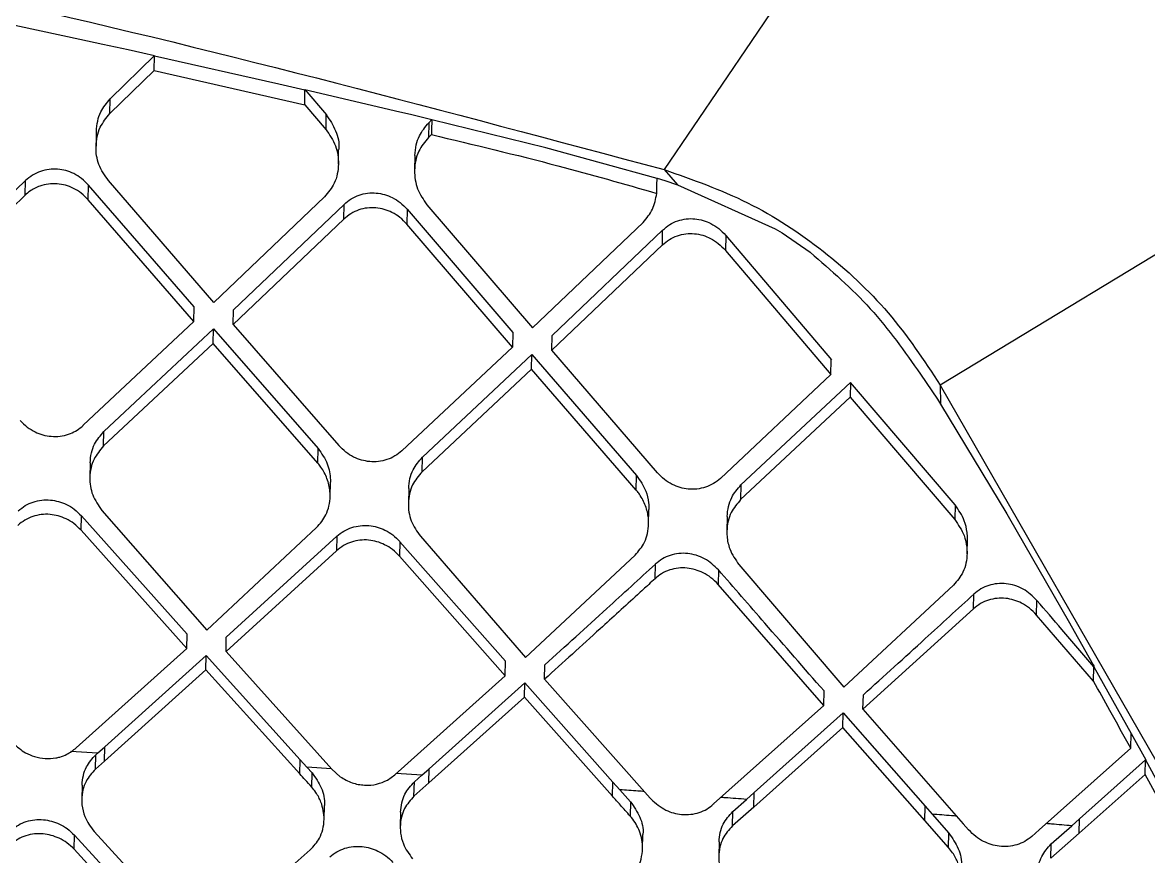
# Model space of a CAD drawing. Extents: x 939 to 1039, y 781 to 934.
# Drawn here: x 966.929 to 968.189, y 882.303 to 883.237 of the extents above; entities that cross this region are included whole.
import ezdxf

# ---------------------------------------------------------------- set-up
doc = ezdxf.new("R2010")
doc.units = 0
doc.header["$MEASUREMENT"] = 0
doc.layers.add('1', color=4, linetype='Continuous')

# ---------------------------------------------------------------- blocks, each defined once
blk = doc.blocks.new('Envoy')
at = {"layer": '1', "color": 3, "linetype": 'Continuous', "lineweight": 25}
for p, q in [((28.2471, 84.0635), (28.3391, 84.0439)), ((28.3391, 84.0439), (28.3648, 84.0384)), ((28.3648, 84.0384), (28.3932, 84.0322)), ((28.373, 83.977), (28.4228, 84.0255)), ((28.3932, 84.0322), (28.4094, 84.0286)), ((28.4094, 84.0286), (28.4228, 84.0257)), ((28.4223, 84.0087), (28.4226, 84.0253)), ((28.4228, 84.0253), (28.5619, 83.9939)), ((28.3726, 83.9605), (28.4223, 84.0087)), ((28.4223, 84.0087), (28.5907, 83.9705)), ((28.5619, 83.9939), (28.5908, 83.9873)), ((28.5907, 83.9705), (28.591, 83.9872)), ((28.5908, 83.9875), (28.615, 83.9591)), ((28.5909, 83.9876), (28.697, 83.9626)), ((28.3726, 83.9605), (28.373, 83.977)), ((28.5907, 83.9705), (28.6146, 83.9425)), ((28.697, 83.9626), (28.7089, 83.9598)), ((28.6146, 83.9425), (28.6149, 83.9591)), ((28.7089, 83.9598), (28.733, 83.954)), ((28.7295, 83.9503), (28.7291, 83.9337)), ((28.7331, 83.9538), (28.7295, 83.9503)), ((28.8604, 83.9223), (28.733, 83.9536)), ((28.3575, 83.9405), (28.3572, 83.924)), ((28.985, 83.888), (28.8604, 83.9224)), ((28.6284, 83.9038), (28.6287, 83.9203)), ((28.714, 83.9137), (28.7137, 83.8971)), ((28.993, 83.8978), (29.0077, 83.8809)), ((28.2783, 83.8856), (28.1545, 83.7674)), ((28.2779, 83.8691), (28.2783, 83.8855)), ((28.4892, 83.7492), (28.371, 83.8856)), ((28.9851, 83.8884), (28.9937, 83.8856)), ((28.9937, 83.8856), (29.0077, 83.8809)), ((28.3485, 83.864), (28.3489, 83.8804)), ((28.4671, 83.7443), (28.3489, 83.8805)), ((29.0077, 83.8809), (29.1172, 83.8317)), ((28.2779, 83.8691), (28.1541, 83.7511)), ((28.4667, 83.7279), (28.3485, 83.864)), ((28.6129, 83.8673), (28.4892, 83.7492)), ((28.511, 83.7409), (28.6348, 83.8589)), ((28.6344, 83.8424), (28.6348, 83.8589)), ((28.7054, 83.8533), (28.705, 83.8368)), ((28.7054, 83.8534), (28.8235, 83.7157)), ((28.7275, 83.8584), (28.8456, 83.7206)), ((28.6344, 83.8424), (28.5107, 83.7245)), ((28.8232, 83.6993), (28.705, 83.8368)), ((28.8457, 83.7206), (28.9694, 83.8388)), ((28.8675, 83.7121), (28.9912, 83.8301)), ((28.9909, 83.8135), (28.9912, 83.8301)), ((29.0618, 83.8242), (29.0615, 83.8075)), ((29.0618, 83.8242), (29.18, 83.685)), ((29.1172, 83.8317), (29.1249, 83.827)), ((29.1249, 83.827), (29.1564, 83.8053)), ((28.8671, 83.6956), (28.9909, 83.8135)), ((29.0615, 83.8075), (29.1796, 83.6684)), ((28.4667, 83.7279), (28.4671, 83.7443)), ((28.5106, 83.7245), (28.511, 83.7409)), ((28.343, 83.6117), (28.4667, 83.7279)), ((28.5107, 83.7245), (28.6289, 83.589)), ((28.366, 83.6047), (28.4885, 83.7197)), ((28.4882, 83.7033), (28.4885, 83.7196)), ((28.4885, 83.7197), (28.6056, 83.5857)), ((28.8235, 83.7157), (28.8232, 83.6993)), ((28.8671, 83.6956), (28.8675, 83.7121)), ((28.4882, 83.7033), (28.3657, 83.5885)), ((28.6053, 83.5694), (28.4882, 83.7033)), ((28.8232, 83.6993), (28.6995, 83.5832)), ((28.9853, 83.5586), (28.8671, 83.6956)), ((28.7225, 83.576), (28.845, 83.6908)), ((28.8446, 83.6744), (28.845, 83.6908)), ((28.845, 83.6908), (28.962, 83.5554)), ((29.1796, 83.6684), (29.1799, 83.685)), ((28.8446, 83.6744), (28.7221, 83.5597)), ((28.9617, 83.539), (28.8446, 83.6744)), ((29.1796, 83.6684), (29.0559, 83.5523)), ((29.0789, 83.5449), (29.2014, 83.6597)), ((29.2014, 83.6597), (29.201, 83.6432)), ((29.3184, 83.5226), (29.2014, 83.6597)), ((29.2799, 83.6689), (29.2986, 83.6408)), ((29.3019, 83.6568), (29.3023, 83.6353)), ((29.3019, 83.6567), (29.5919, 83.1512)), ((29.201, 83.6432), (29.0785, 83.5285)), ((29.201, 83.6432), (29.3181, 83.5061)), ((29.2986, 83.6408), (29.3022, 83.6353)), ((29.3023, 83.6353), (29.3765, 83.5124)), ((28.3657, 83.5885), (28.366, 83.6047)), ((28.6053, 83.5694), (28.6056, 83.5857)), ((28.3506, 83.5696), (28.3502, 83.5533)), ((28.7221, 83.5597), (28.7225, 83.576)), ((28.6191, 83.5319), (28.6194, 83.5481)), ((28.9617, 83.539), (28.962, 83.5554)), ((29.0789, 83.5449), (29.0785, 83.5285)), ((28.7071, 83.5408), (28.7067, 83.5245)), ((29.3184, 83.5226), (29.3181, 83.5061)), ((28.3404, 83.4943), (28.3408, 83.5104)), ((28.3408, 83.5104), (28.4591, 83.378)), ((28.3638, 83.5164), (28.4812, 83.3823)), ((28.9755, 83.5011), (28.9759, 83.5174)), ((29.0635, 83.5095), (29.0631, 83.4932)), ((29.3765, 83.5124), (29.3793, 83.5075)), ((29.3793, 83.5075), (29.445, 83.3933)), ((28.4587, 83.3619), (28.3404, 83.4942)), ((28.4812, 83.3823), (28.604, 83.4971)), ((28.503, 83.3744), (28.6266, 83.4874)), ((28.6266, 83.4874), (28.6263, 83.4712)), ((28.6972, 83.4814), (28.6969, 83.4652)), ((28.6972, 83.4814), (28.8155, 83.3476)), ((28.7202, 83.4874), (28.8376, 83.3518)), ((29.3319, 83.4679), (29.3322, 83.4843)), ((28.6263, 83.4712), (28.5027, 83.3583)), ((28.6969, 83.4652), (28.8151, 83.3314)), ((28.8376, 83.3518), (28.9604, 83.4663)), ((28.9827, 83.44), (28.9831, 83.4563)), ((29.0536, 83.4498), (29.0533, 83.4336)), ((29.0766, 83.4557), (29.1939, 83.3184)), ((29.1715, 83.2981), (29.0533, 83.4336)), ((29.3168, 83.4329), (29.194, 83.3184)), ((29.3391, 83.4063), (29.3394, 83.4227)), ((29.3391, 83.4063), (29.2154, 83.2938)), ((29.4096, 83.3993), (29.41, 83.4157)), ((29.4733, 83.3252), (29.4096, 83.3993)), ((29.445, 83.3933), (29.4681, 83.3521)), ((28.4587, 83.3619), (28.4591, 83.378)), ((28.5027, 83.3583), (28.503, 83.3744)), ((28.3351, 83.2505), (28.4587, 83.3619)), ((28.5027, 83.3583), (28.6209, 83.2267)), ((28.367, 83.2519), (28.4805, 83.3541)), ((28.4802, 83.338), (28.4806, 83.3541)), ((28.4805, 83.3541), (28.5856, 83.2374)), ((28.8151, 83.3314), (28.8155, 83.3476)), ((28.8591, 83.3275), (28.8594, 83.3436)), ((29.4681, 83.3521), (29.473, 83.3435)), ((29.473, 83.3435), (29.474, 83.3417)), ((28.4802, 83.338), (28.3667, 83.2359)), ((28.5852, 83.2214), (28.4802, 83.338)), ((28.6915, 83.2205), (28.8151, 83.3314)), ((29.4733, 83.3252), (29.4737, 83.3415)), ((29.4737, 83.3415), (29.5153, 83.2667)), ((28.7299, 83.2273), (28.837, 83.3233)), ((28.8366, 83.3072), (28.837, 83.3233)), ((28.837, 83.3233), (28.9355, 83.2124)), ((28.8591, 83.3275), (28.9773, 83.1943)), ((28.8366, 83.3072), (28.7296, 83.2113)), ((28.9352, 83.1964), (28.8366, 83.3072)), ((29.1715, 83.2981), (29.1718, 83.3143)), ((29.2154, 83.2938), (29.2158, 83.31)), ((29.0483, 83.1878), (29.1715, 83.2981)), ((29.2154, 83.2938), (29.3276, 83.1657)), ((29.0935, 83.2005), (29.1933, 83.2898)), ((29.193, 83.2736), (29.1933, 83.2898)), ((29.1933, 83.2898), (29.2849, 83.1854)), ((29.193, 83.2736), (29.0932, 83.1844)), ((29.2846, 83.1692), (29.193, 83.2736)), ((29.515, 83.2504), (29.5153, 83.2667)), ((29.5156, 83.2668), (29.5318, 83.2374)), ((28.359, 83.2447), (28.3292, 83.2466)), ((28.3566, 83.2269), (28.3569, 83.2429)), ((28.3569, 83.2429), (28.359, 83.2447)), ((28.359, 83.2447), (28.367, 83.2519)), ((28.3667, 83.2359), (28.367, 83.2519)), ((29.4124, 83.1587), (29.515, 83.2504)), ((28.3667, 83.2359), (28.3566, 83.2269)), ((28.5852, 83.2214), (28.5856, 83.2374)), ((28.5856, 83.2374), (28.5931, 83.229)), ((29.4577, 83.1712), (29.5317, 83.2373)), ((29.5312, 83.2208), (29.5315, 83.2371)), ((29.5315, 83.2372), (29.5475, 83.2079)), ((28.5931, 83.229), (28.5989, 83.2227)), ((28.6206, 83.2271), (28.5931, 83.229)), ((28.5985, 83.2067), (28.5989, 83.2227)), ((28.6209, 83.2267), (28.6305, 83.2183)), ((28.6832, 83.2146), (28.6915, 83.2205)), ((28.7217, 83.22), (28.6932, 83.222)), ((28.7134, 83.2126), (28.7217, 83.22)), ((28.7217, 83.22), (28.7299, 83.2273)), ((28.7296, 83.2113), (28.7299, 83.2274)), ((29.5312, 83.2208), (29.4573, 83.155)), ((29.5723, 83.1452), (29.5312, 83.2208)), ((28.3416, 83.209), (28.3412, 83.1931)), ((28.713, 83.1966), (28.7134, 83.2126)), ((28.7296, 83.2113), (28.713, 83.1966)), ((28.9352, 83.1964), (28.9356, 83.2124)), ((28.9355, 83.2124), (28.9433, 83.2038)), ((28.9433, 83.2038), (28.9552, 83.1903)), ((28.9773, 83.1943), (28.9783, 83.1932)), ((29.0697, 83.1793), (29.085, 83.1929)), ((29.0851, 83.1929), (29.0935, 83.2005)), ((29.0932, 83.1844), (29.0935, 83.2005)), ((28.6124, 83.1703), (28.6127, 83.1863)), ((28.9552, 83.1903), (28.9549, 83.1743)), ((29.0932, 83.1844), (29.0694, 83.1633)), ((29.0694, 83.1633), (29.0697, 83.1793)), ((29.2846, 83.1692), (29.2849, 83.1854)), ((29.2849, 83.1854), (29.2928, 83.1764)), ((28.698, 83.1787), (28.6976, 83.1627)), ((29.3112, 83.139), (29.2846, 83.1692)), ((29.2928, 83.1764), (29.3116, 83.1551)), ((29.449, 83.1634), (29.4577, 83.1712)), ((29.4573, 83.155), (29.4577, 83.1712)), ((28.3551, 83.157), (28.4734, 83.0279)), ((28.9687, 83.1376), (28.9691, 83.1536)), ((29.3112, 83.139), (29.3116, 83.1551)), ((29.3336, 83.1588), (29.3276, 83.1657)), ((29.4042, 83.1515), (29.4124, 83.1588)), ((29.4573, 83.155), (29.4257, 83.127)), ((29.426, 83.1431), (29.449, 83.1634)), ((28.3326, 83.1371), (28.333, 83.153)), ((28.333, 83.153), (28.4513, 83.0241)), ((29.0543, 83.1454), (29.054, 83.1293)), ((29.4257, 83.127), (29.426, 83.1431)), ((28.451, 83.0083), (28.3326, 83.1371)), ((28.4734, 83.0279), (28.597, 83.1365))]:
    blk.add_line(p, q, dxfattribs=at)
at = {"layer": '1', "color": 3, "linetype": 'Continuous', "lineweight": 25, "flags": 128}
for points in [[(29.4352, 84.5508), (29.2849, 84.3288), (29.1876, 84.1851), (29.0903, 84.0414), (28.993, 83.8978)], [(29.9618, 84.0568), (29.6319, 83.8567), (29.3019, 83.6567)], [(28.9846, 83.8713), (28.9848, 83.8807), (28.985, 83.888)]]:
    blk.add_lwpolyline(points, dxfattribs=at)
at = {"layer": '1', "color": 3, "linetype": 'Continuous', "lineweight": 25}
for points, knots in [([(29.4352, 84.5508), (29.4932, 84.5287), (29.6094, 84.4843), (29.7575, 84.3684), (29.881, 84.226), (29.9348, 84.1134), (29.9618, 84.0568)], [0, 0, 0, 0, 0.248317, 0.497925, 0.747765, 1, 1, 1, 1]), ([(22.9993, 84.0346), (23.2461, 84.0889), (23.7395, 84.1976), (24.4909, 84.3013), (25.2469, 84.3603), (26.0054, 84.3685), (26.7627, 84.3254), (27.5151, 84.2317), (28.2609, 84.0938), (28.749, 83.9631), (28.993, 83.8978)], [0, 0, 0, 0, 0.125001, 0.250001, 0.375003, 0.499997, 0.624991, 0.749994, 0.874997, 1, 1, 1, 1]), ([(28.3576, 83.9405), (28.3579, 83.9445), (28.3585, 83.952), (28.363, 83.9649), (28.3692, 83.9724), (28.373, 83.977)], [0, 0, 0, 0, 0.292547, 0.559727, 1, 1, 1, 1]), ([(28.371, 83.8856), (28.367, 83.8914), (28.359, 83.9029), (28.356, 83.9243), (28.36, 83.945), (28.3687, 83.9556), (28.3726, 83.9605)], [0, 0, 0, 0, 0.251054, 0.501732, 0.772391, 1, 1, 1, 1]), ([(28.6149, 83.9591), (28.6188, 83.9534), (28.6265, 83.9418), (28.6296, 83.9274), (28.6287, 83.9205), (28.6287, 83.9204)], [0, 0, 0, 0, 0.489363, 0.992446, 1, 1, 1, 1]), ([(28.7141, 83.9137), (28.7144, 83.9177), (28.715, 83.9252), (28.7195, 83.9382), (28.7256, 83.9457), (28.7295, 83.9504)], [0, 0, 0, 0, 0.291079, 0.558073, 1, 1, 1, 1]), ([(28.7329, 83.9536), (28.7328, 83.9505), (28.7327, 83.945), (28.7325, 83.9394), (28.7325, 83.937)], [0, 0, 0, 0, 0.55999, 1, 1, 1, 1]), ([(28.6146, 83.9425), (28.6186, 83.9367), (28.6265, 83.925), (28.6296, 83.9036), (28.6257, 83.8828), (28.617, 83.8722), (28.6129, 83.8674)], [0, 0, 0, 0, 0.25144, 0.502154, 0.770304, 1, 1, 1, 1]), ([(28.7325, 83.937), (28.7319, 83.9364), (28.7307, 83.9353), (28.7296, 83.9342), (28.7291, 83.9337)], [0, 0, 0, 0, 0.5598505, 1, 1, 1, 1]), ([(28.7325, 83.937), (28.7797, 83.9258), (28.8643, 83.9057), (28.9478, 83.8819), (28.9846, 83.8713)], [0, 0, 0, 0, 0.559002, 1, 1, 1, 1]), ([(28.7291, 83.9337), (28.7251, 83.9288), (28.7164, 83.9182), (28.7125, 83.8974), (28.7156, 83.8759), (28.7235, 83.8642), (28.7275, 83.8584)], [0, 0, 0, 0, 0.227849, 0.49793, 0.749637, 1, 1, 1, 1]), ([(28.3489, 83.8805), (28.3463, 83.8831), (28.3414, 83.8881), (28.33, 83.8951), (28.3173, 83.8988), (28.3045, 83.8985), (28.2949, 83.8962), (28.2859, 83.892), (28.2808, 83.8877), (28.2782, 83.8856)], [0, 0, 0, 0, 0.137116, 0.2662, 0.50106, 0.622177, 0.745123, 0.870822, 1, 1, 1, 1]), ([(28.993, 83.8978), (29.0247, 83.8867), (29.0881, 83.8644), (29.1726, 83.8086), (29.2466, 83.7399), (29.2835, 83.6845), (29.3019, 83.6567)], [0, 0, 0, 0, 0.249977, 0.49997, 0.749981, 1, 1, 1, 1]), ([(28.3485, 83.864), (28.346, 83.8666), (28.3411, 83.8716), (28.3296, 83.8787), (28.3168, 83.8824), (28.3038, 83.882), (28.2933, 83.8794), (28.2843, 83.8751), (28.2795, 83.8706), (28.2779, 83.8691)], [0, 0, 0, 0, 0.137176, 0.266374, 0.50171, 0.625837, 0.750412, 0.914054, 1, 1, 1, 1]), ([(28.6348, 83.8589), (28.6373, 83.8611), (28.6424, 83.8654), (28.6514, 83.8695), (28.661, 83.8718), (28.6738, 83.872), (28.6865, 83.8683), (28.6979, 83.8611), (28.7028, 83.856), (28.7054, 83.8534)], [0, 0, 0, 0, 0.128785, 0.254124, 0.376822, 0.497994, 0.732878, 0.862293, 1, 1, 1, 1]), ([(28.9694, 83.8388), (28.9734, 83.8435), (28.9814, 83.853), (28.9835, 83.8652), (28.9846, 83.8713)], [0, 0, 0, 0, 0.495278, 1, 1, 1, 1]), ([(28.705, 83.8368), (28.7025, 83.8394), (28.6976, 83.8446), (28.6861, 83.8517), (28.6734, 83.8555), (28.6606, 83.8552), (28.6511, 83.853), (28.642, 83.8488), (28.637, 83.8445), (28.6344, 83.8424)], [0, 0, 0, 0, 0.13779, 0.267252, 0.501969, 0.622872, 0.745753, 0.871198, 1, 1, 1, 1]), ([(28.9912, 83.8301), (28.9938, 83.8323), (28.9988, 83.8366), (29.0079, 83.8408), (29.0175, 83.843), (29.0303, 83.8431), (29.043, 83.8393), (29.0544, 83.832), (29.0593, 83.8269), (29.0618, 83.8242)], [0, 0, 0, 0, 0.128686, 0.253977, 0.376746, 0.49823, 0.732466, 0.861948, 1, 1, 1, 1]), ([(28.9909, 83.8135), (28.9934, 83.8157), (28.9985, 83.82), (29.0075, 83.8241), (29.0171, 83.8263), (29.0299, 83.8265), (29.0426, 83.8226), (29.054, 83.8154), (29.0589, 83.8102), (29.0615, 83.8076)], [0, 0, 0, 0, 0.128504, 0.253718, 0.376577, 0.497618, 0.731896, 0.8616, 1, 1, 1, 1]), ([(29.1564, 83.8053), (29.1797, 83.785), (29.2265, 83.7444), (29.2621, 83.6941), (29.2799, 83.6689)], [0, 0, 0, 0, 0.4981508, 1, 1, 1, 1]), ([(28.2724, 83.617), (28.2749, 83.6145), (28.2798, 83.6095), (28.2913, 83.6026), (28.3041, 83.5989), (28.317, 83.5992), (28.329, 83.6019), (28.3374, 83.6069), (28.3424, 83.6109), (28.3429, 83.6116), (28.343, 83.6117)], [0, 0, 0, 0, 0.136384, 0.265252, 0.500908, 0.626329, 0.750798, 0.967943, 0.996399, 1, 1, 1, 1]), ([(28.3506, 83.5695), (28.3509, 83.5733), (28.3516, 83.5806), (28.356, 83.5931), (28.3622, 83.6002), (28.366, 83.6047)], [0, 0, 0, 0, 0.290463, 0.554489, 1, 1, 1, 1]), ([(28.3657, 83.5885), (28.3617, 83.5838), (28.3554, 83.5765), (28.3512, 83.564), (28.3495, 83.5505), (28.3521, 83.5332), (28.3599, 83.522), (28.3638, 83.5164)], [0, 0, 0, 0, 0.230354, 0.360098, 0.499508, 0.750098, 1, 1, 1, 1]), ([(28.6056, 83.5857), (28.6096, 83.5801), (28.6172, 83.5695), (28.6192, 83.556), (28.6195, 83.5491), (28.6194, 83.5483), (28.6194, 83.5481)], [0, 0, 0, 0, 0.490756, 0.935994, 0.987021, 1, 1, 1, 1]), ([(28.6995, 83.5832), (28.6969, 83.5811), (28.6919, 83.577), (28.6829, 83.573), (28.6733, 83.5708), (28.6605, 83.5707), (28.6477, 83.5744), (28.6363, 83.5814), (28.6314, 83.5865), (28.6289, 83.589)], [0, 0, 0, 0, 0.127044, 0.252093, 0.375862, 0.499107, 0.733915, 0.862998, 1, 1, 1, 1]), ([(28.604, 83.4971), (28.6079, 83.5017), (28.6141, 83.5089), (28.6182, 83.5215), (28.6191, 83.5287), (28.6191, 83.5325), (28.6191, 83.5326), (28.6191, 83.5331), (28.6191, 83.5348), (28.6188, 83.5413), (28.6163, 83.5521), (28.6108, 83.5624), (28.6067, 83.5679), (28.6054, 83.5693), (28.6053, 83.5694)], [0, 0, 0, 0, 0.2243, 0.355088, 0.498285, 0.498818, 0.499824, 0.503255, 0.515764, 0.563437, 0.748853, 0.929385, 0.992671, 1, 1, 1, 1]), ([(28.7071, 83.5408), (28.7074, 83.5446), (28.708, 83.5518), (28.7124, 83.5643), (28.7186, 83.5715), (28.7225, 83.576)], [0, 0, 0, 0, 0.288306, 0.552116, 1, 1, 1, 1]), ([(28.7221, 83.5597), (28.7181, 83.555), (28.7095, 83.5449), (28.7055, 83.5249), (28.7085, 83.5042), (28.7163, 83.493), (28.7202, 83.4874)], [0, 0, 0, 0, 0.231211, 0.4986, 0.749536, 1, 1, 1, 1]), ([(29.0559, 83.5523), (29.0534, 83.5502), (29.0483, 83.5461), (29.0393, 83.5421), (29.0297, 83.54), (29.0169, 83.5399), (29.0042, 83.5438), (28.9928, 83.5509), (28.9878, 83.556), (28.9853, 83.5586)], [0, 0, 0, 0, 0.126647, 0.25146, 0.37522, 0.498751, 0.732977, 0.862303, 1, 1, 1, 1]), ([(28.962, 83.5554), (28.966, 83.5498), (28.9726, 83.5404), (28.9753, 83.5271), (28.9761, 83.5201), (28.9758, 83.5176), (28.9758, 83.5174)], [0, 0, 0, 0, 0.487982, 0.815249, 0.984446, 1, 1, 1, 1]), ([(29.0635, 83.5095), (29.0635, 83.5096), (29.0635, 83.5134), (29.0646, 83.5207), (29.0688, 83.5332), (29.075, 83.5404), (29.0789, 83.5449)], [0, 0, 0, 0, 0.005264, 0.294001, 0.556095, 1, 1, 1, 1]), ([(28.9604, 83.4663), (28.9643, 83.4709), (28.9705, 83.4781), (28.9746, 83.4908), (28.9756, 83.4987), (28.9755, 83.5046), (28.9751, 83.5112), (28.9726, 83.5219), (28.9672, 83.5319), (28.9631, 83.5375), (28.9618, 83.5389), (28.9617, 83.539)], [0, 0, 0, 0, 0.224872, 0.355411, 0.49797, 0.525517, 0.576524, 0.748468, 0.929607, 0.992801, 1, 1, 1, 1]), ([(28.2702, 83.5159), (28.2727, 83.5179), (28.2778, 83.5221), (28.2868, 83.5261), (28.2963, 83.5282), (28.3091, 83.5284), (28.3218, 83.5248), (28.3333, 83.518), (28.3382, 83.513), (28.3408, 83.5104)], [0, 0, 0, 0, 0.128095, 0.253524, 0.376915, 0.498953, 0.733433, 0.862667, 1, 1, 1, 1]), ([(29.0785, 83.5285), (29.0746, 83.5239), (29.0684, 83.5167), (29.0641, 83.5041), (29.0632, 83.4966), (29.0631, 83.4922), (29.0631, 83.4903), (29.0634, 83.4839), (29.066, 83.4711), (29.0727, 83.4613), (29.0766, 83.4557)], [0, 0, 0, 0, 0.223992, 0.354981, 0.498597, 0.506489, 0.521136, 0.570605, 0.749826, 1, 1, 1, 1]), ([(29.3322, 83.4843), (29.3322, 83.4845), (29.3325, 83.487), (29.3317, 83.494), (29.329, 83.5074), (29.3224, 83.5168), (29.3184, 83.5226)], [0, 0, 0, 0, 0.016355, 0.184824, 0.507747, 1, 1, 1, 1]), ([(28.3404, 83.4943), (28.3379, 83.4968), (28.3329, 83.5018), (28.3215, 83.5086), (28.3087, 83.5123), (28.2959, 83.512), (28.2863, 83.5098), (28.2773, 83.5058), (28.2723, 83.5017), (28.2698, 83.4997)], [0, 0, 0, 0, 0.137343, 0.266536, 0.500826, 0.625258, 0.749742, 0.874439, 1, 1, 1, 1]), ([(28.6266, 83.4874), (28.6292, 83.4895), (28.6342, 83.4936), (28.6433, 83.4975), (28.6528, 83.4996), (28.6656, 83.4998), (28.6783, 83.496), (28.6897, 83.4891), (28.6947, 83.484), (28.6972, 83.4815)], [0, 0, 0, 0, 0.127636, 0.252797, 0.376128, 0.498532, 0.732458, 0.861989, 1, 1, 1, 1]), ([(29.3181, 83.5061), (29.322, 83.5004), (29.3286, 83.4909), (29.3315, 83.4775), (29.3321, 83.467), (29.331, 83.4575), (29.3269, 83.4448), (29.3207, 83.4375), (29.3168, 83.4329)], [0, 0, 0, 0, 0.251185, 0.415936, 0.501911, 0.644262, 0.774717, 1, 1, 1, 1]), ([(28.6969, 83.4652), (28.6943, 83.4678), (28.6894, 83.4728), (28.6779, 83.4798), (28.6652, 83.4835), (28.6525, 83.4834), (28.6429, 83.4813), (28.6339, 83.4774), (28.6288, 83.4733), (28.6263, 83.4712)], [0, 0, 0, 0, 0.13809, 0.267649, 0.50133, 0.623362, 0.746932, 0.872271, 1, 1, 1, 1]), ([(28.8594, 83.3436), (28.8825, 83.3645), (28.9238, 83.4019), (28.9649, 83.4397), (28.9831, 83.4563)], [0, 0, 0, 0, 0.559996, 1, 1, 1, 1]), ([(29.0536, 83.4498), (29.0488, 83.4544), (29.0415, 83.4614), (29.029, 83.4664), (29.0192, 83.4685), (29.0093, 83.4685), (28.9996, 83.4664), (28.9906, 83.4624), (28.9856, 83.4584), (28.983, 83.4563)], [0, 0, 0, 0, 0.248924, 0.377208, 0.49889, 0.624564, 0.749166, 0.87266, 1, 1, 1, 1]), ([(29.0533, 83.4336), (29.0507, 83.4362), (29.0457, 83.4413), (29.0343, 83.4483), (29.0216, 83.4522), (29.0087, 83.4522), (28.999, 83.45), (28.99, 83.4461), (28.9851, 83.442), (28.9827, 83.44)], [0, 0, 0, 0, 0.138746, 0.268535, 0.501604, 0.626285, 0.752783, 0.880724, 1, 1, 1, 1]), ([(29.1718, 83.3143), (29.1498, 83.3396), (29.1103, 83.3847), (29.071, 83.4299), (29.0536, 83.4498)], [0, 0, 0, 0, 0.559995, 1, 1, 1, 1]), ([(28.9827, 83.44), (28.9804, 83.4379), (28.9738, 83.4318), (28.9534, 83.4131), (28.9145, 83.3777), (28.8798, 83.3463), (28.8591, 83.3275)], [0, 0, 0, 0, 0.056893, 0.158736, 0.497264, 1, 1, 1, 1]), ([(29.41, 83.4157), (29.4052, 83.4203), (29.3978, 83.4274), (29.3854, 83.4325), (29.3756, 83.4347), (29.3657, 83.4347), (29.356, 83.4327), (29.347, 83.4288), (29.342, 83.4247), (29.3394, 83.4227)], [0, 0, 0, 0, 0.248986, 0.377403, 0.498871, 0.624712, 0.749134, 0.87274, 1, 1, 1, 1]), ([(29.2158, 83.31), (29.2389, 83.3309), (29.2801, 83.3683), (29.3213, 83.406), (29.3394, 83.4227)], [0, 0, 0, 0, 0.56, 1, 1, 1, 1]), ([(29.4096, 83.3993), (29.4071, 83.402), (29.4021, 83.4071), (29.3907, 83.4143), (29.378, 83.4183), (29.3653, 83.4183), (29.3557, 83.4163), (29.3466, 83.4124), (29.3416, 83.4083), (29.339, 83.4063)], [0, 0, 0, 0, 0.139448, 0.269543, 0.502098, 0.624487, 0.748112, 0.873005, 1, 1, 1, 1]), ([(29.4737, 83.3415), (29.4618, 83.3554), (29.4405, 83.3801), (29.4193, 83.4048), (29.41, 83.4157)], [0, 0, 0, 0, 0.560015, 1, 1, 1, 1]), ([(29.515, 83.2504), (29.5072, 83.2644), (29.4934, 83.2893), (29.4795, 83.3142), (29.4733, 83.3252)], [0, 0, 0, 0, 0.560012, 1, 1, 1, 1]), ([(28.2645, 83.2561), (28.2689, 83.252), (28.2759, 83.2454), (28.285, 83.2421), (28.2885, 83.2409)], [0, 0, 0, 0, 0.6232557, 1, 1, 1, 1]), ([(28.3121, 83.2394), (28.3136, 83.2397), (28.3179, 83.2405), (28.3261, 83.2438), (28.3317, 83.248), (28.3351, 83.2505)], [0, 0, 0, 0, 0.176176, 0.500657, 1, 1, 1, 1]), ([(28.3416, 83.209), (28.3419, 83.2127), (28.3425, 83.2196), (28.3469, 83.2317), (28.3531, 83.2386), (28.3569, 83.2429)], [0, 0, 0, 0, 0.286868, 0.550218, 1, 1, 1, 1]), ([(28.2885, 83.2409), (28.2924, 83.24), (28.3002, 83.2381), (28.3082, 83.239), (28.3121, 83.2394)], [0, 0, 0, 0, 0.501657, 1, 1, 1, 1]), ([(28.3566, 83.2269), (28.3526, 83.2225), (28.3464, 83.2156), (28.3422, 83.2033), (28.3412, 83.1957), (28.3412, 83.19), (28.3417, 83.1836), (28.3444, 83.1715), (28.3511, 83.1624), (28.3551, 83.157)], [0, 0, 0, 0, 0.226582, 0.357949, 0.501226, 0.52756, 0.578062, 0.751217, 1, 1, 1, 1]), ([(28.5985, 83.2067), (28.596, 83.2094), (28.5916, 83.2143), (28.5872, 83.2192), (28.5852, 83.2214)], [0, 0, 0, 0, 0.559961, 1, 1, 1, 1]), ([(28.5989, 83.2227), (28.6027, 83.2173), (28.6104, 83.2064), (28.6135, 83.1929), (28.6127, 83.1864), (28.6127, 83.1863)], [0, 0, 0, 0, 0.49289, 0.990289, 1, 1, 1, 1]), ([(28.6305, 83.2183), (28.6348, 83.2158), (28.6432, 83.2109), (28.6575, 83.2084), (28.6713, 83.2093), (28.6793, 83.2128), (28.6832, 83.2146)], [0, 0, 0, 0, 0.265245, 0.519135, 0.763404, 1, 1, 1, 1]), ([(28.597, 83.1365), (28.6008, 83.1407), (28.6069, 83.1474), (28.6113, 83.1596), (28.6132, 83.1732), (28.6104, 83.1878), (28.6044, 83.1996), (28.6001, 83.2048), (28.5985, 83.2067)], [0, 0, 0, 0, 0.215408, 0.349496, 0.501169, 0.750145, 0.907511, 1, 1, 1, 1]), ([(28.698, 83.1787), (28.6983, 83.1822), (28.6989, 83.1891), (28.7032, 83.2012), (28.7094, 83.2082), (28.7134, 83.2126)], [0, 0, 0, 0, 0.277892, 0.542051, 1, 1, 1, 1]), ([(28.713, 83.1966), (28.7091, 83.1922), (28.7028, 83.1852), (28.6986, 83.1729), (28.6974, 83.1636), (28.698, 83.1535), (28.701, 83.1407), (28.7075, 83.1318), (28.7115, 83.1263)], [0, 0, 0, 0, 0.227523, 0.358601, 0.501136, 0.590808, 0.75109, 1, 1, 1, 1]), ([(28.9549, 83.1743), (28.9512, 83.1784), (28.9447, 83.1858), (28.9381, 83.1931), (28.9352, 83.1964)], [0, 0, 0, 0, 0.55999, 1, 1, 1, 1]), ([(28.9707, 83.2017), (28.9683, 83.2019), (28.9592, 83.2026), (28.9501, 83.2033), (28.9433, 83.2038)], [0, 0, 0, 0, 0.258809, 1, 1, 1, 1]), ([(28.9783, 83.1931), (28.9836, 83.1886), (28.9934, 83.1801), (29.0099, 83.1758), (29.0226, 83.1759), (29.0322, 83.178), (29.0408, 83.1818), (29.0456, 83.1856), (29.0479, 83.1875)], [0, 0, 0, 0, 0.264931, 0.497755, 0.629948, 0.757243, 0.880369, 1, 1, 1, 1]), ([(29.085, 83.1929), (29.0772, 83.1936), (29.0676, 83.1943), (29.0581, 83.195), (29.0565, 83.1951)], [0, 0, 0, 0, 0.8279794, 1, 1, 1, 1]), ([(28.9552, 83.1903), (28.9591, 83.1848), (28.9667, 83.1738), (28.9699, 83.1603), (28.9691, 83.1538), (28.969, 83.1536)], [0, 0, 0, 0, 0.495137, 0.988231, 1, 1, 1, 1]), ([(29.0483, 83.1878), (29.0483, 83.1878), (29.0481, 83.1876), (29.048, 83.1875), (29.0479, 83.1875)], [0, 0, 0, 0, 0.560801, 1, 1, 1, 1]), ([(29.0544, 83.1454), (29.0547, 83.1489), (29.0552, 83.1557), (29.0595, 83.1679), (29.0658, 83.1749), (29.0697, 83.1793)], [0, 0, 0, 0, 0.274591, 0.539369, 1, 1, 1, 1]), ([(28.2624, 83.1587), (28.2649, 83.1607), (28.27, 83.1646), (28.279, 83.1684), (28.2886, 83.1705), (28.3013, 83.1706), (28.314, 83.167), (28.3254, 83.1604), (28.3304, 83.1555), (28.333, 83.153)], [0, 0, 0, 0, 0.127424, 0.253021, 0.377323, 0.500966, 0.73355, 0.862547, 1, 1, 1, 1]), ([(28.9533, 83.1038), (28.957, 83.1077), (28.963, 83.1142), (28.9676, 83.1264), (28.9696, 83.1404), (28.9665, 83.1569), (28.9598, 83.1687), (28.9554, 83.1737), (28.9549, 83.1743)], [0, 0, 0, 0, 0.204492, 0.341349, 0.501382, 0.750611, 0.970454, 1, 1, 1, 1]), ([(29.3202, 83.1742), (29.3183, 83.1743), (29.3091, 83.1751), (29.3, 83.1758), (29.2928, 83.1764)], [0, 0, 0, 0, 0.212843, 1, 1, 1, 1]), ([(28.3326, 83.1371), (28.3301, 83.1396), (28.3251, 83.1444), (28.3136, 83.1511), (28.301, 83.1547), (28.2883, 83.1546), (28.2787, 83.1525), (28.2696, 83.1487), (28.2646, 83.1448), (28.262, 83.1428)], [0, 0, 0, 0, 0.137419, 0.266451, 0.499146, 0.622206, 0.746689, 0.872457, 1, 1, 1, 1]), ([(29.0694, 83.1633), (29.0654, 83.1588), (29.0591, 83.1518), (29.0549, 83.1395), (29.0533, 83.1261), (29.056, 83.1091), (29.0639, 83.0981), (29.0678, 83.0927)], [0, 0, 0, 0, 0.228399, 0.35935, 0.50142, 0.750648, 1, 1, 1, 1]), ([(29.3116, 83.1551), (29.3154, 83.1495), (29.3231, 83.1384), (29.3262, 83.1247), (29.3254, 83.1182), (29.3254, 83.1181)], [0, 0, 0, 0, 0.495946, 0.99385, 1, 1, 1, 1]), ([(29.4042, 83.1515), (29.4017, 83.1495), (29.3967, 83.1456), (29.3876, 83.1419), (29.3779, 83.14), (29.3651, 83.1402), (29.3525, 83.1442), (29.3412, 83.1512), (29.3362, 83.1562), (29.3336, 83.1588)], [0, 0, 0, 0, 0.125302, 0.250176, 0.375306, 0.501351, 0.732337, 0.861591, 1, 1, 1, 1]), ([(29.4489, 83.1634), (29.4415, 83.1641), (29.4319, 83.1649), (29.4224, 83.1657), (29.4204, 83.1659)], [0, 0, 0, 0, 0.785168, 1, 1, 1, 1]), ([(29.4107, 83.1091), (29.411, 83.1127), (29.4116, 83.1196), (29.4159, 83.1318), (29.4221, 83.1387), (29.426, 83.1431)], [0, 0, 0, 0, 0.281236, 0.543613, 1, 1, 1, 1]), ([(28.6188, 83.1288), (28.6213, 83.1308), (28.6264, 83.1347), (28.6355, 83.1385), (28.6451, 83.1404), (28.6578, 83.1404), (28.6704, 83.1368), (28.6818, 83.13), (28.6868, 83.1251), (28.6894, 83.1225)], [0, 0, 0, 0, 0.126946, 0.252452, 0.377031, 0.501406, 0.732655, 0.861824, 1, 1, 1, 1]), ([(29.3097, 83.0681), (29.3135, 83.0724), (29.3197, 83.0791), (29.3241, 83.0915), (29.3259, 83.1051), (29.3231, 83.1198), (29.317, 83.1318), (29.3127, 83.1371), (29.3112, 83.139)], [0, 0, 0, 0, 0.219585, 0.352441, 0.500731, 0.74997, 0.909661, 1, 1, 1, 1])]:
    blk.add_open_spline(points, degree=3, knots=knots, dxfattribs=at)

msp = doc.modelspace()

# ---------------------------------------------------------------- block references
at = {"layer": '1'}
msp.add_blockref('Envoy', (938.6538, 799.1744), dxfattribs=at)

doc.saveas('drawing.dxf')
